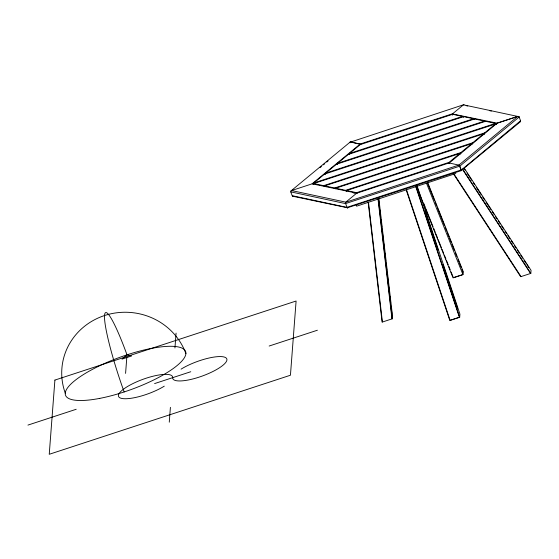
<?xml version="1.0" encoding="UTF-8"?>
<svg xmlns="http://www.w3.org/2000/svg" width="559" height="559" viewBox="0 0 559 559"><rect width="100%" height="100%" fill="white"/><g stroke="black" fill="none" stroke-linecap="round" stroke-linejoin="round"><path stroke-width="0.84" d="M484.367 133.915L484.702 132.874L495.4 124.028L496.259 124.308L496.35 123.888M125.586 373.391L126.795 357.543M169.272 422.185L170.411 407.343M174.939 347.971L176.071 333.129M368.157 202.232L382.097 322.131L392.25 318.805L392.481 315.765L378.827 198.354M406.435 189.473L450.114 320.3L459.386 317.26L459.498 315.793M406.267 190.123L449.799 320.496L459.687 317.253L459.924 314.137L417.056 185.728M417.3 188.229L453.049 277.865L462.943 274.623L463.18 271.499L427.775 182.73M453.482 173.926L520.674 276.712L530.819 273.386L531.05 270.346L464.34 168.287M345.546 202.742L345.539 203.588L290.785 191.884L291.169 190.773M452.434 114.295L452.364 114.951M350.032 142.252L463.572 104.75M350.074 142.091L350.13 142.762M517.934 116.363L497.147 123.155L448.723 163.445L449.01 162.376L459.708 153.529L460.644 153.991L460.93 152.537L471.628 143.691L472.488 143.97L472.816 142.706L483.514 133.86L484.374 134.139M448.758 163.13L448.786 163.584M474.325 119.291L474.626 118.969L484.492 121.079L485.1 121.596M485.282 121.638L485.582 121.31L495.449 123.42L496.259 124.301M520.527 121.373L520.527 120.786M461.196 170.677L461.273 170.264M520.576 121.373L520.303 121.743M452.469 113.959L497.098 123.155L517.655 116.412L463.446 104.826L452.559 113.819M496.392 123.693L497.147 123.155M461.224 170.649L347.216 207.829M325.177 174.115L324.534 174.101L313.837 182.947L313.529 184.204L312.781 183.771M349.068 154.57L348.306 154.438L337.608 163.284L337.301 164.535L336.42 164.269L325.722 173.115L325.387 174.156M360.876 144.606L360.227 144.599L349.529 153.445L349.193 154.487M345.679 202.267L458.876 165.08L517.704 116.419M290.953 190.926L291.365 190.654M126.998 354.839L121.967 359.13L131.617 355.964L126.998 354.839A63.887 7.393 71.9 0 0 104.526 315.535A63.887 61.12 4.4 0 0 65.284 393.152M360.331 144.047L350.36 141.895L291.316 190.654M320.097 167.595L321.432 166.491M323.43 164.835L324.765 163.731M326.77 162.075L328.105 160.971M347.174 207.682L345.616 203.56L459.771 166.142L519.192 116.992L518.759 116.524M461.21 170.125L520.576 120.786L519.143 116.992L516.614 116.447M460.979 170.74L520.191 121.897M452.671 113.701L360.22 144.005L312.09 183.82L312.607 183.75M360.227 144.599L452.678 114.295L462.538 116.405L463.257 117.097M349.529 153.445L462.538 116.405M348.306 154.438L463.67 116.628L473.529 118.732L474.249 119.43M337.608 163.284L473.529 118.732M336.42 164.269L474.626 118.969M325.722 173.115L484.492 121.079M324.534 174.101L485.582 121.31M313.837 182.947L495.449 123.42M313.529 184.191L313.69 183.548L495.4 124.028M313.788 183.555L323.647 185.665L484.702 132.874M324.451 186.378L324.646 185.895L483.514 133.86M324.744 185.895L334.61 188.006L472.816 142.706M335.414 188.718L335.603 188.236L471.628 143.691M335.707 188.243L345.567 190.346L460.93 152.537M346.461 191.416L346.594 190.57L459.708 153.529M346.699 190.57L356.558 192.68L449.01 162.376M346.999 207.354L461.154 169.943L459.142 165.164L449.017 162.969L356.565 193.274L345.79 202.148L291.581 190.563L312.139 183.82L356.873 193.19M453.363 277.669L462.642 274.63L462.866 271.702L461.895 269.27M27.95 425.092L76.192 409.279M154.584 383.586L190.766 371.728M269.152 346.035L317.393 330.222M293.14 196.328L347.859 207.843M463.621 104.736L464.096 104.84M452.678 114.295L452.42 114.944L452.406 114.504M463.67 116.628L463.376 117.104M518.116 116.342L518.612 116.426M293.189 196.328L292.692 196.237M466.073 105.644L467.757 106M489.656 110.682L491.347 111.045M350.332 141.93L360.681 144.397M353.211 192.862L354.902 193.218M346.922 207.389L292.168 195.678L290.729 191.884M347.551 207.927L346.999 207.564M356.558 192.68L357.166 193.197M345.567 190.346L346.496 191.402M334.61 188.006L335.33 188.697M323.647 185.665L324.367 186.357M518.563 116.426L518.976 116.656M292.741 196.244L292.336 196.013M464.166 168.685L465.116 170.146M467.017 173.052L471.775 180.326M473.2 182.513L474.626 184.694M476.527 187.6L481.285 194.874M482.71 197.061L484.611 199.968M486.037 202.155L490.795 209.429M492.22 211.609L494.121 214.516M495.554 216.703L496.979 218.883M498.404 221.064L500.305 223.977M501.73 226.157L503.631 229.071M505.063 231.251L506.489 233.431M507.914 235.618L509.815 238.525M511.24 240.712L513.141 243.619M514.573 245.799L515.999 247.986M517.424 250.166L519.325 253.073M520.75 255.26L522.658 258.167M524.083 260.354L525.984 263.261M526.934 264.714L528.835 267.628M462.677 169.139L530.819 273.386M462.524 169.363L530.519 273.4M454.125 174.24L520.981 276.523M427.314 182.555L434.42 200.381M435.07 202.002L436.684 206.054M437.334 207.675L444.44 225.508M445.09 227.129L446.704 231.181M447.354 232.803L448.968 236.848M449.611 238.469L451.232 242.522M451.875 244.143L454.46 250.628M455.431 253.059L456.724 256.301M458.017 259.544L458.988 261.975M459.631 263.596L461.252 267.649M426.545 183.366L462.943 274.623M423.666 203.203L425.28 207.249M425.923 208.87L433.022 226.674M433.672 228.296L435.286 232.341M435.929 233.962L437.543 238.008M438.193 239.629L441.421 247.721M442.064 249.342L443.678 253.388M444.321 255.002L445.935 259.055M446.585 260.669L448.199 264.714M448.842 266.336L450.135 269.578M451.106 272.002L453.042 276.859M459.798 166.114L461.182 169.908M355.943 204.587L356.6 206.187L455.858 173.5M416.623 185.574L419.383 193.833M425.168 211.162L438.116 249.957M443.077 264.812L457.681 308.554M415.882 186.056L459.687 317.253M415.707 186.433L459.386 317.26M345.616 203.56L345.525 202.952M378.681 200.01L378.988 202.61M379.288 205.202L379.491 206.935M379.792 209.527L380.092 212.127M380.393 214.719L380.693 217.318M381 219.911L381.196 221.643M381.504 224.236L381.804 226.835M382.104 229.428L382.307 231.16M382.608 233.76L382.908 236.352M383.215 238.952L383.516 241.544M383.719 243.277L384.019 245.869M384.319 248.469L384.62 251.061M384.823 252.794L385.123 255.386M385.424 257.985L385.731 260.578M386.031 263.177L386.234 264.903M386.535 267.502L386.835 270.095M387.135 272.694L387.338 274.42M387.639 277.019L387.939 279.612M388.246 282.211L388.442 283.944M388.75 286.536L389.05 289.136M389.35 291.728L389.553 293.461M389.854 296.053L390.154 298.653M390.461 301.245L390.657 302.978M391.062 306.437L391.265 308.17M391.566 310.762L391.866 313.361M378.289 198.808L392.25 318.805M377.961 198.55L391.95 318.819M368.514 202.456L382.412 321.942M124.168 391.943A63.887 7.393 71.9 0 1 104.526 315.535A63.887 61.12 4.4 0 1 185.888 353.623M181.067 369.15A28.747 7.686 -20 0 1 223.628 356.887A28.747 7.686 -20 0 1 206.215 374.523A28.747 7.686 -20 0 1 172.675 377.66A28.747 7.686 -20 0 0 139.128 380.791A28.747 7.686 -20 0 0 121.715 398.427A28.747 7.686 -20 0 0 164.276 386.164M54.901 380.085L49.241 454.292L290.442 375.229L296.102 301.022L54.901 380.085M99.768 398.378A63.887 17.07 -20 0 0 185.7 351.793A63.887 17.07 -20 0 0 91.285 369.995A63.887 17.07 -20 0 0 99.768 398.378"/></g></svg>
